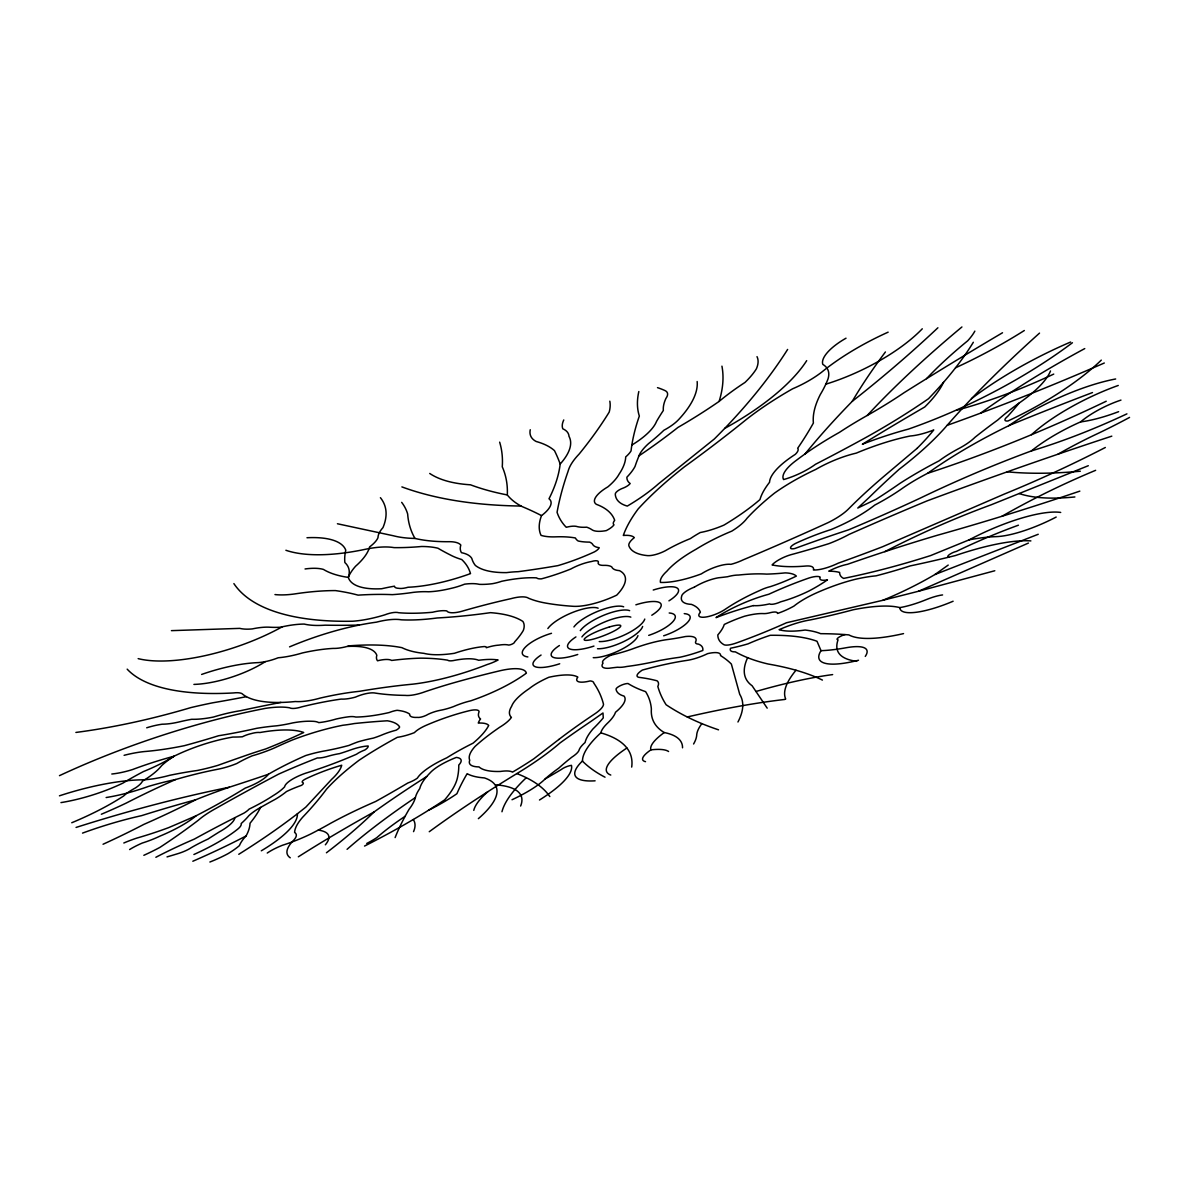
<?xml version="1.0" encoding="UTF-8"?>
<svg xmlns="http://www.w3.org/2000/svg" width="1189" height="1189" viewBox="0 0 1189 1189"><rect width="100%" height="100%" fill="white"/><g stroke="black" fill="none" stroke-linecap="round" stroke-linejoin="round"><path stroke-width="1.5" d="M1030.878 540.906A132.856 34.213 -24 0 0 955.347 555.56A900.534 299.197 -29.5 0 1 910.224 565.905A238.617 71.043 -25 0 1 875.981 575.848A95.848 25.965 -23.3 0 0 855.812 579.192A72.901 19.886 -23.5 0 0 817.215 592.568A38.301 10.597 -23.5 0 0 793.94 606.093A29.814 8.442 -23.2 0 1 777.517 613.45A12.574 3.522 -23.1 0 0 770.576 612.603A16.037 4.533 -23.2 0 1 763.68 613.598A45.212 12.648 -22.8 0 0 744.522 616.244A48.184 13.451 -22.9 0 0 724.25 624.463A94.199 27.065 -22.2 0 1 717.829 634.896A124.845 34.823 -23.6 0 0 724.25 644.854A15.754 4.37 -22.8 0 0 736.363 642.981A207.674 62.11 -23.2 0 0 786.494 622.754L882.773 600.311A122.244 34.213 -24 0 0 934.955 574.51L948.213 565.072M882.773 600.311L918.651 591.215L1028.426 543.076M1060.692 512.444A82.888 21.892 -24.6 0 0 969.184 539.836L930.63 555.575A403.918 126.524 -25.9 0 1 843.625 578.404A71.221 20.109 -24.2 0 1 839.627 572.429A88.402 24.91 -23.1 0 0 828.778 571.181A22.977 6.525 -23.7 0 1 847.534 564.285A541.054 125.96 -22.7 0 1 937.333 535.273A3132.406 1294.984 -43.1 0 0 1079.835 491.131M1088.307 465.716L991.344 504.731A242.303 62.437 -24.2 0 0 884.854 551.637M934.955 574.51L1038.235 534.277M918.651 591.215L994.807 570.75M171.424 630.646L239.792 628.372A37.394 13.213 -19.1 0 0 252.231 628.922A39.192 13.451 -18.9 0 1 270.245 627.242A84.181 29.963 -19.7 0 0 280.277 627.257A56.775 19.202 -19.2 0 1 304.206 624.076A76.096 26.663 -20.1 0 0 325.147 625.176A1025.646 445.667 -28 0 0 359.227 625.072M337.423 523.755L393.5 535.793A127.877 48.199 -21.5 0 0 414.976 538.439A191.399 72.276 -22.3 0 0 449.056 541.694A36.339 12.856 -20.7 0 1 460.827 545.038A60.282 21.253 -21.6 0 0 461.495 552.692A60.342 20.941 -20.6 0 1 471.825 558.488A159.356 55.333 -22.6 0 0 475.347 565.414A112.063 39.014 -22.1 0 0 506.633 572.608A86.842 28.477 -21 0 1 518.122 571.686A720.668 299.643 -26.3 0 0 557.938 565.622A96.25 33.262 -22.1 0 0 594.441 551.874A9.675 3.225 -22.1 0 0 599.226 547.698A35.611 11.949 -22.5 0 1 592.91 544.77A34.986 11.727 -21.9 0 0 589.521 542.11A78.504 26.961 -22.7 0 1 578.166 540.995A55.407 18.861 -22.6 0 1 575.402 537.978A112.717 37.528 -21.2 0 0 556.452 536.819A66.569 23.319 -22.3 0 1 541.025 535.362A157.275 54.486 -23.2 0 1 541.53 515.625A35.893 12.856 -21.6 0 0 549.006 498.771A435.293 164.112 -17.9 0 0 560.182 464.022A90.899 34.451 -21.5 0 0 569.011 436.393A51.677 19.678 -21.9 0 0 562.828 428.828A51.677 19.797 -22.9 0 1 563.764 419.97M767.187 708.139L752.087 685.726A243.76 63.032 -24.3 0 1 747.628 657.68M858.517 660.252A78.415 20.02 -23.7 0 1 821.005 650.68L817.021 641.272A309.214 78.801 -21.3 0 0 770.249 635.298A65.781 17.523 -22.9 0 0 748.03 643.858A88.625 25.028 -23.2 0 1 730.581 648.213A21.922 6.004 -22.9 0 0 735.352 651.854A744.73 202.754 -27.6 0 0 768.228 664.027A905.067 201.134 -18.4 0 1 822.416 680.078M953.117 601.233A55.942 14.536 -24.2 0 1 899.805 607.609A136.497 35.209 -23 0 0 853.316 609.734A383.839 116.091 -25.3 0 1 810.259 619.93A45.108 12.113 -23.1 0 0 779.092 629.68A98.315 27.139 -23.8 0 0 805.102 630.036A200.391 52.242 -22 0 1 820.648 633.678A538.097 127.149 -20.5 0 1 848.901 634.911A135.739 35.417 -24.3 0 0 903.536 633.603M899.805 607.609A47.649 12.589 -24.1 0 0 925.711 599.851A26.396 6.777 -24 0 1 942.58 594.931M845.082 634.599A5.871 1.531 -23.4 0 0 838.423 637.601A5.871 1.531 -23.4 0 0 838.052 639.816A174.456 44.246 -24.4 0 0 856.674 661.307M821.005 650.68A150.2 39.965 -24.1 0 0 845.825 647.797A55.541 13.986 -23.1 0 1 865.265 656.402M785.706 699.013A202.962 49.7 -24.1 0 1 795.991 670.239M737.953 721.991A306.554 77.85 -20.7 0 0 739.736 694.361L731.369 664.071A541.872 139.945 -19.3 0 0 720.504 655.585A24.018 6.584 -22.5 0 0 707.663 653.623A24.568 6.852 -22.6 0 1 687.079 660.371A160.426 42.373 -21.7 0 0 642.342 670.076A15.992 4.459 -22.2 0 0 639.979 677.477A350.874 90.973 -20.1 0 1 657.056 680.807A45.821 12.529 -21.9 0 1 657.814 686.439A1121.078 273.916 -28.4 0 0 666.137 704.765A3520.48 712.627 -34.4 0 0 718.528 729.823M755.922 691.493A233.505 54.59 -22.1 0 1 832.642 674.594M687.242 716.967A435.991 95.908 -21 0 1 784.859 699.444M701.867 723.625A130.255 31.969 -23.1 0 0 696.724 734.832A160.262 39.965 -21.3 0 1 693.588 743.987M682.531 747.807A183.359 45.182 -21.1 0 0 664.25 732.543A329.68 84.805 -24.2 0 1 651.379 709.06A546.197 143.364 -18.6 0 0 645.612 691.641A527.188 148.759 -25.6 0 1 628.03 683.526A7.193 1.992 -22 0 0 620.063 685.8A7.193 1.992 -22 0 0 616.11 689.546A84.954 23.498 -22.5 0 0 624.017 696.07A59.391 16.2 -21.5 0 1 615.501 712.256A80.332 21.714 -21.3 0 1 607.906 722.808A66.227 17.345 -22.2 0 0 600.817 732.855A158.449 40.158 -22.6 0 0 582.506 761.183A1082.153 266.96 -27.7 0 0 605.023 777.19M645.523 761.659A33.233 8.189 -22.1 0 1 650.918 749.858A61.724 15.368 -22.4 0 1 664.25 732.543M650.918 749.858A64.384 15.754 -21.7 0 1 668.575 751.507M600.817 732.855A380.064 93.931 -19.6 0 1 631.686 767.083M610.774 775.05A73.555 18.207 -22.1 0 1 626.9 748.015M595.109 780.816A81.461 20.436 -22 0 1 582.506 760.93M512.028 799.736A63.953 16.423 -20.9 0 0 545.171 778.914A115.14 28.506 -21.9 0 1 558.667 768.228A236.135 57.235 -22.6 0 1 571.76 757.215A26.143 6.807 -21.4 0 0 578.984 750.378A47.53 12.306 -21.9 0 1 585.062 742.531A134.937 34.971 -22.5 0 1 593.058 728.842A256.111 71.489 -20.1 0 0 603.254 717.903L602.986 712.969L591.052 721.337A566.841 126.777 -23.7 0 0 560.093 742.887A219.935 61.174 -20.2 0 1 519.801 771.795A589.714 125.826 -23 0 0 429.259 831.72M545.171 778.914A376.913 108.154 -19.8 0 0 561.238 769.551A7.372 1.873 -21.4 0 1 571.448 765.344A109.076 27.793 -20.8 0 1 539.479 800.004M395.12 837.591A1069.06 236.849 -25.9 0 1 409.09 809.278A168.08 44.558 -19.3 0 0 415.392 797.537A137.805 36.22 -21.3 0 1 419.762 788.589A123.507 32.831 -21.3 0 1 430.225 772.761A35.194 9.512 -20.7 0 1 456.308 757.423A30.498 8.308 -20.5 0 1 458.761 765.047A627.108 165.033 -16.8 0 1 457.289 778.438A240.594 64.295 -19.1 0 1 444.686 799.825A381.862 109.046 -18.6 0 1 364.533 846.063M347.069 849.318A495.575 113.371 -22.5 0 1 415.392 797.537M405.137 816.278A210.869 51.424 -21.3 0 0 376.764 837.68A52.316 13.465 -19.9 0 1 366.732 843.477M413.252 819.518A152.118 38.494 -19.5 0 1 413.534 831.631M473.787 810.378A122.289 30.602 -21.6 0 1 487.802 791.725M516.843 773.593A657.517 152.4 -17.7 0 1 549.823 796.585M501.966 811.76A253.034 61.575 -22.5 0 1 526.311 777.695M496.11 784.844A163.874 40.798 -20.1 0 1 520.633 806.023M478.364 818.656A164.379 42.016 -19.9 0 0 484.354 777.903A139.232 37.676 -21.7 0 1 467.143 773.682A817.779 192.023 -25.3 0 0 456.918 793.702A106.074 28.387 -20.2 0 1 428.545 810.259M267.243 853.048A29.101 7.55 -19.6 0 1 282.298 845.32A59.361 15.962 -19.5 0 0 311.206 833.757A204.761 57.637 -18.9 0 0 330.824 823.174A167.01 41.972 -20.5 0 1 375.635 801.49A702.58 229.492 -16.6 0 0 407.812 783.016A14.283 3.894 -20.4 0 0 417.398 778.096A49.091 13.257 -20.8 0 1 446.767 757.824A113.49 30.171 -21.2 0 1 473.044 743.184A120.624 34.362 -20.1 0 0 488.709 725.439A36.755 10.344 -20.7 0 0 478.275 723.075A48.615 13.778 -21.2 0 1 480.564 718.959A57.562 16.527 -21.3 0 1 479.078 711.78A15.071 4.355 -20.8 0 0 469.744 710.591A80.02 22.532 -20.7 0 0 425.647 725.528A20.005 5.767 -20.6 0 0 414.381 732.647A26.871 7.847 -20.4 0 1 397.334 737.329A214.912 57.756 -21.1 0 0 359.137 760.202A253.108 67.803 -21.4 0 0 326.499 789.214A895.198 255.055 -14.1 0 1 302.823 817.051A129.304 34.422 -20.4 0 0 294.604 832.478A40.248 10.642 -19.3 0 1 294.04 839.806A89.116 23.156 -20.1 0 0 290.265 857.804M318.236 830.1A73.198 18.994 -19.4 0 1 325.34 844.799M298.335 856.808A567.569 123.894 -22 0 1 374.134 811.909A572.816 129.601 -22.7 0 1 426.747 776.521M374.134 811.909A793.286 224.914 -15.2 0 1 326.425 852.781M238.766 854.296A653.103 196.512 -15.5 0 0 305.885 807.063L331.686 779.3A95.343 27.302 -19.2 0 0 341.733 765.211A69.958 19.455 -19.8 0 0 306.286 778.602A7.089 2.021 -19.6 0 0 302.987 782.689A7.357 2.081 -19.5 0 1 301.575 785.305A42.566 11.845 -19.6 0 0 286.49 791.547A65.083 18.608 -19 0 1 275.358 799.246A317.21 80.362 -20.6 0 0 262.843 806.157A42.536 11.727 -19.5 0 0 248.798 815.758A132.172 37.112 -18.3 0 1 241.144 823.576A25.489 7 -19 0 1 237.532 829.283A108.927 30.394 -18.5 0 1 193.896 854.505M297.413 813.752A121.754 33.054 -18.8 0 1 261.312 850.804M59.465 775.659A272.846 77.761 -18.7 0 1 265.117 708.421A61.947 19.158 -19 0 1 289.715 707.827A13.317 4.191 -19.5 0 0 301.798 706.831A154.704 45.539 -19.3 0 1 341.213 699.087A24.612 7.714 -20 0 0 355.437 697.111A18.147 5.588 -20 0 1 374.223 692.919A308.739 102.001 -22.3 0 0 405.241 695.387A23.617 7.238 -20.5 0 0 425.35 691.626A191.236 53.713 -20.5 0 1 455.982 682.159A350.22 92.4 -20.3 0 1 498.8 671.042A41.258 12.232 -21 0 1 526.355 673.167A77.092 23.379 -20.9 0 1 470.74 700.826A31.746 9.215 -20.8 0 0 453.381 706.652A26.901 7.996 -20.7 0 1 440.138 710.338A16.156 4.726 -20.6 0 0 428.367 714.173A7.818 2.304 -20.5 0 1 417.235 717.398A22.74 6.748 -20.6 0 1 409.7 714.143A81.625 23.988 -19.8 0 0 397.096 710.309A12.559 3.745 -20.2 0 0 389.219 712.523A89.591 27.837 -20.4 0 1 355.779 717.056A21.922 6.599 -19.8 0 0 349.789 716.655A57.993 17.255 -19.7 0 0 336.279 718.988A40.263 12.455 -19.8 0 1 318.786 722.63A29.859 9.066 -19.4 0 0 311.771 721.262A55.497 16.735 -19.3 0 0 292.702 722.912A67.996 21.506 -19.5 0 1 276.264 725.855A132.945 39.192 -18.8 0 0 256.75 728.307A269.725 92.995 -19.6 0 1 218.553 735.753A339.504 120.966 -18.5 0 1 184.221 745.711A161.555 53.55 -18.8 0 1 144.434 751.552A54.456 16.691 -18 0 0 124.102 755.312M260.584 807.405A321.372 90.215 -17.1 0 1 250.017 823.234A220.991 60.059 -17.8 0 1 246.049 835.971A107.827 28.744 -19.9 0 0 239.435 845.587A65.737 17.746 -18.8 0 1 228.258 853.524A55.393 14.952 -18.9 0 1 209.888 862.025M246.049 835.971A314.372 93.232 -17.8 0 1 192.826 861.237M155.863 857.284A183.834 47.263 -19.4 0 1 194.372 839.077A450.259 107.709 -20.7 0 1 244.057 813.053A24.434 6.866 -19 0 0 249.14 809.1A98.91 28.625 -18.8 0 0 273.024 795.723A49.983 14.313 -19.1 0 0 284.632 786.821A23.691 6.748 -19.6 0 1 305.514 773.236A153.812 47.01 -19.6 0 0 356.522 754.227A13.391 3.849 -20 0 1 364.86 749.991A12.217 3.537 -20 0 0 368.159 745.979A24.924 7.179 -19.9 0 0 350.027 750.155A83.052 24.954 -19.9 0 1 339.623 753.618A34.942 10.032 -19.7 0 0 326.589 756.665A15.695 4.593 -19.8 0 1 317.404 757.943A235.585 62.631 -20 0 0 278.642 774.113A729.556 164.662 -21.7 0 0 216.279 808.208A66.852 18.608 -19.2 0 0 198.34 820.217A650.338 199.633 -14.6 0 1 159.906 847.385A98.405 27.823 -18.1 0 1 143.839 855.307M234.902 817.66A43.919 12.217 -18.8 0 1 219.415 831.854A304.087 76.854 -20.5 0 0 208.075 839.033A74.208 19.767 -19.2 0 0 191.429 847.579A17.672 4.815 -18.7 0 1 178.989 853.301A160.976 46.475 -18.6 0 1 167.025 856.897M129.616 849.541A39.46 10.835 -18.5 0 1 142.279 843.046A41.11 11.637 -18.4 0 0 159.935 836.135A73.555 21.09 -18.3 0 0 196.23 815.699A388.268 123.032 -16.8 0 0 245.291 788.069A30.483 8.903 -19.1 0 0 268.417 774.247A129.467 36.25 -19.9 0 1 305.736 755.535A56.24 16.156 -19.6 0 1 325.593 750.749A104.84 31.984 -20 0 0 348.942 745.429A47.634 13.688 -20 0 1 358.216 741.787A66.51 18.965 -19.9 0 1 373.257 738.131A31.434 9.304 -20.1 0 0 382.68 734.653A31.137 8.992 -20.2 0 1 396.071 730.209A8.635 2.541 -20.2 0 0 399.608 726.925A83.364 24.315 -19.7 0 0 387.317 720.787A463.784 118.87 -18.4 0 0 354.292 723.551A82.829 25.653 -20.2 0 1 343.012 725.231A96.101 27.897 -19.6 0 0 292.553 739.915A134.654 38.553 -19.8 0 0 274.837 747.762A54.887 16.839 -19.1 0 1 252.157 755.832A52.093 15.323 -19.3 0 0 236.879 763.472A32.252 9.75 -18.9 0 1 217.929 769.224A151.583 42.685 -18.6 0 0 175.675 779.508A103.889 29.829 -18.4 0 0 148.432 786.434A78.682 24.256 -18.1 0 1 106.133 797.537M196.23 815.699A1120.959 443.586 -13.3 0 1 168.63 827.633A129.066 38.152 -18.3 0 1 136.765 838.111A46.252 12.767 -18.4 0 0 123.819 843.001M268.417 774.247A1155.976 523.353 -17.3 0 1 231.32 786.553A179.286 48.526 -19.2 0 0 195.635 799.811A359.137 90.156 -18.7 0 0 141.61 815.639A133.911 36.696 -18.2 0 0 82.531 833.103M195.635 799.811A404.156 131.548 -16.7 0 1 143.884 824.378A392.89 124.771 -16.3 0 1 103.057 844.249M76.066 827.44A405.717 100.916 -18.4 0 1 229.314 787.237M175.675 779.508A306.732 82.234 -19.5 0 0 126.406 802.991A224.008 70.835 -17.1 0 1 101.347 814.242M59.45 795.813A112.242 32.698 -17.8 0 1 141.744 779.821A51.781 15.933 -18.4 0 0 169.715 775.302A172.583 48.615 -18.2 0 1 197.196 770.502A82.517 25.593 -18.8 0 0 217.988 765.33A577.601 138.459 -19.6 0 1 243.641 756.249A161.139 45.479 -19.3 0 1 265.563 748.996A238.29 78.548 -18.6 0 0 303.685 732.498A86.99 25.92 -19 0 0 259.975 732.528A12.603 3.864 -19.1 0 0 251.176 733.628A12.247 3.76 -19.1 0 0 242.363 736.779A100.991 32.222 -19.5 0 1 232.881 737.061A71.013 21.372 -18.8 0 0 173.966 756.249A131.607 38.479 -18.5 0 0 132.484 769.565A38.657 12.053 -18.1 0 1 111.811 774.009M60.966 802.605A76.676 23.795 -17.7 0 0 122.883 783.12A182.006 52.524 -19.1 0 1 143.438 771.572A83.914 26.411 -17.9 0 0 173.966 756.249A75.516 22.829 -18.9 0 0 161.585 765.686A74.892 23.037 -17.8 0 1 142.472 781.143A30.022 9.066 -18 0 1 135.368 787.965A40.069 11.875 -18.4 0 0 123.641 795.976A148.491 45.702 -17.2 0 1 71.756 822.743M280.901 702.431A608.218 153.232 -18.3 0 0 240.431 710.71A69.527 21.565 -18.8 0 0 213.485 717.041A55.289 18.013 -18.8 0 1 191.726 719.286A76.408 23.765 -18.4 0 0 179.94 721.738A37.766 12.291 -18.4 0 1 162.194 724.205A34.689 10.998 -18.2 0 0 146.708 727.787M75.903 732.439A305.736 112.182 -18.3 0 0 190.775 707.618A213.009 63.582 -18.4 0 1 212.801 702.788A725.186 309.303 -21.1 0 0 246.42 696.665M127.178 669.154A269.71 96.309 -20.2 0 0 233.549 692.934A18.831 6.094 -18.8 0 1 242.928 694.421A126.242 41.66 -20 0 0 295.362 701.525A40.53 12.945 -19.7 0 0 320.168 698.092A139.678 41.541 -19.4 0 1 359.568 691.299A352.583 96.562 -19 0 1 412.553 684.18A118.201 37.87 -21 0 0 487.193 664.532A20.258 6.242 -21.1 0 0 498.117 659.999A65.469 19.737 -20.7 0 0 478.647 660.281A48.675 14.892 -20.6 0 0 453.187 660.608A11.563 3.612 -20.8 0 1 447.614 660.163A222.581 66.079 -19.3 0 0 420.698 658.156A193.941 57.934 -19.5 0 0 391.671 660.445A20.258 6.465 -20.1 0 0 377.522 660.787A47.307 15.264 -20.5 0 1 376.824 655.377A75.814 24.449 -19.5 0 0 347.025 646.474A26.307 8.784 -19.9 0 1 333.217 648.406A92.073 29.621 -19.3 0 0 302.437 652.939A53.104 18.103 -19.5 0 1 278.152 657.77A26.916 9.096 -19.2 0 1 256.794 662.674A80.911 26.366 -18.7 0 0 201.625 674.445M348.08 645.939A205.623 63.403 -19 0 1 401.971 647.678A158.627 52.405 -21.6 0 0 423.908 653.341A82.844 26.797 -21.2 0 0 454.48 653.281A53.148 16.349 -20.8 0 1 484.131 646.563A6.971 2.17 -21 0 1 486.301 647.723A23.022 7.119 -21 0 1 498.86 645.137A25.251 7.788 -21.1 0 1 508.624 645.062A3.849 1.189 -21.3 0 0 512.637 643.844A3.849 1.189 -21.3 0 0 514.569 641.926A139.128 44.335 -20.3 0 0 523.294 630.467A82.546 26.039 -20.7 0 0 522.878 621.431A182.125 56.463 -20 0 0 490.463 612.662A466.207 175.838 -23.8 0 1 437.195 617.968A158.806 55.333 -21.5 0 1 401.302 619.811A41.645 13.778 -20.1 0 0 376.452 622.159A123.805 39.832 -19.7 0 0 289.566 646.861M274.971 594.574A61.635 22.517 -19.6 0 0 294.203 594.01A163.027 54.739 -18.9 0 1 335.447 590.591A318.295 103.175 -17.8 0 1 358.082 595.139A255.442 81.759 -18.8 0 1 392.266 594.649A156.027 56.582 -21.2 0 0 413.192 592.375A71.013 23.765 -20.2 0 1 428.456 591.78A62.11 21.595 -21 0 0 450.884 588.421A32.935 11.325 -21 0 0 464.617 584.171A42.849 14.327 -20.8 0 1 479.36 584.349A65.217 22.353 -21.6 0 0 492.068 583.74A24.122 8.16 -21.3 0 0 501.713 581.272A92.727 30.022 -21 0 1 536.625 577.869A13.748 4.563 -21.7 0 0 541.5 578.835A92.861 31.776 -21.9 0 0 570.824 568.996A24.761 8.085 -22 0 1 591.513 561.505A8.605 2.824 -22.1 0 1 598.082 563.066A17.894 5.856 -22.3 0 0 603.715 565.37A29.041 9.393 -22 0 1 611.83 566.99A35.194 11.4 -22.6 0 0 619.424 570.616A80.614 25.682 -21.7 0 1 616.705 595.154A44.067 14.015 -22.1 0 1 572.518 606.256A465.285 160.039 -25.3 0 1 544.577 602.868A225.747 75.249 -23.4 0 1 528.496 598.186A24.791 8.026 -21.3 0 0 510.928 598.676A278.196 81.982 -20.5 0 0 461.421 611.399A19.277 6.391 -21 0 1 446.796 610.908A25.623 8.442 -20.6 0 0 432.543 612.246A179.138 63.18 -21.6 0 1 398.716 612.736A14.015 4.711 -20.3 0 0 384.775 614.862A67.61 23.498 -20.3 0 1 352.821 621.223A340.128 127.892 -22.1 0 1 233.891 583.606M380.406 497.686A170.146 64.161 -18.6 0 1 382.947 527.648A47.07 17.33 -20.7 0 0 377.998 537.636A34.674 12.826 -19.9 0 1 369.616 546.895A84.776 31.167 -19.3 0 1 355.585 566.232A85.266 30.215 -20.7 0 0 348.332 577.393A157.706 58.558 -21.1 0 1 323.467 569.427A42.73 15.368 -19.3 0 0 305.053 568.966M306.985 537.74A85.92 31.464 -19.1 0 1 345.761 550.18A218.642 79.069 -22 0 0 344.869 562.56A91.939 33.01 -19.1 0 1 348.332 577.393A80.926 28.952 -20.7 0 0 381.684 588.733A104.706 35.031 -20 0 1 394.436 586.192A13.465 4.682 -20.5 0 0 398.508 588.302A13.852 4.815 -20.5 0 0 408.05 587.247A99.995 35.655 -21.1 0 0 470.502 573.618A243.477 82.74 -18.9 0 0 461.704 559.514A198.489 71.622 -22.7 0 1 450.066 554.817A1014.96 374.654 -30 0 1 437.938 548.218A90.215 31.553 -20.1 0 0 421.605 546.494A220.143 85.058 -22 0 1 394.049 547.624A57.756 20.659 -20 0 0 364.845 549.392A137.3 52.955 -20.5 0 1 285.895 550.269M414.976 538.439A410.22 149.517 -24.6 0 1 407.664 514.064A248.501 91.925 -18.1 0 0 401.674 502.353M521.05 506.038A663.403 276.769 -27.4 0 1 401.882 486.896M429.734 473.46A178.127 70.121 -22.7 0 0 470.472 484.8A564.359 226.207 -26.9 0 0 507.302 494.936A236.462 87.332 -23.9 0 0 522.075 506.573A884.586 267.793 -15.6 0 1 541.53 515.625M507.302 494.936A438.518 161.838 -17.4 0 0 502.263 466.801A442.07 168.66 -17.2 0 0 499.648 442.145M560.182 464.022A1019.746 349.016 -13.5 0 0 554.46 450.616A152.861 56.819 -20.7 0 0 536.269 441.52A60.386 23.29 -22.7 0 1 530.249 429.734M609.808 401.183A124.919 48.467 -21.6 0 1 609.184 412.107A796.422 336.992 -14.8 0 1 579.073 454.124A83.943 30.468 -23 0 0 568.119 471.186A1266.508 364.473 -30.3 0 0 557.061 512.296A309.764 107.946 -24.8 0 0 566.246 527.292A17.969 6.168 -22 0 1 576.338 526.37A41.169 14.283 -22.5 0 0 586.742 527.188A91.598 30.973 -21.4 0 1 591.75 529.61A28.997 9.913 -22.5 0 0 606.301 530.606A14.075 4.786 -22.3 0 0 613.985 524.854A15.546 5.276 -22.6 0 1 614.698 520.366A167.917 57.265 -20.9 0 0 596.477 504.374A28.402 9.958 -22.6 0 1 607.891 486.851A60.431 21.833 -22.2 0 0 619.083 474.158A118.959 43.532 -21.7 0 0 625.711 456.888A30.453 11.162 -22.6 0 0 631.047 450.884A708.124 231.81 -28.5 0 1 639.34 416.046A263.007 97.23 -25.7 0 1 638.82 391.538M657.502 387.644A195.888 72.841 -21.6 0 1 665.364 390.75A23.275 8.843 -23.3 0 1 665.914 398.449A100.129 37.112 -24.4 0 0 663.343 410.458A427.401 143.854 -26.5 0 0 656.536 421.426A56.017 20.971 -22.7 0 1 631.835 445.058M721.931 366.153A378.726 145.742 -20.2 0 1 719.107 401.421A302.898 124.518 -22.6 0 1 677.953 427.431A426.405 178.989 -20.7 0 1 638.909 455.892M719.107 401.421A141.06 49.388 -24.6 0 1 744.968 382.457A87.927 33.426 -23.7 0 0 756.397 368.813A73.941 27.942 -23.7 0 0 757.007 356.641M697.155 381.52A139.797 53.446 -22.4 0 1 678.637 419.583A32.876 12.202 -23.2 0 1 663.878 430.255A168.764 64.964 -22.1 0 1 648.689 443.497A53.624 19.202 -23.4 0 0 638.344 457.497A440.064 146.143 -26.4 0 0 635.045 466.43A78.994 28.655 -22.2 0 1 626.9 477.175A52.673 18.623 -23.2 0 0 630.17 483.507A8.888 3.136 -22.7 0 1 623.645 487.906A8.501 2.973 -22.6 0 0 615.293 494.312A85.994 29.978 -23.3 0 0 627.302 506.083A115.065 41.392 -22.2 0 0 658.513 483.804L714.321 438.994A823.754 355.377 -16.7 0 0 787.623 349.432M943.486 382.397A135.992 46.549 -24.5 0 1 924.774 406.965A840.177 199.232 -25.7 0 0 862.352 444.24A161.228 49.462 -24.2 0 1 908.396 429.125A230.517 80.807 -26 0 0 1072.419 342.744M888.138 332.162A119.926 41.288 -25.4 0 0 821.599 372.231A54.59 20.02 -24.6 0 1 792.632 388.788A165.048 55.452 -24.7 0 0 746.588 419.286A1305.611 661.158 -13.3 0 1 684.463 466.787A305.187 96.071 -24.6 0 0 638.151 508.966A262.16 84.256 -24.5 0 0 623.304 535.481A30.052 9.943 -22.3 0 1 634.317 537.651A22.636 7.446 -22.7 0 0 628.862 545.721A93.01 30.542 -23.3 0 0 647.767 555.635A16.824 5.44 -22.7 0 0 665.29 550.76A63.002 19.782 -22.9 0 1 690.348 538.617A54.308 17.151 -23.2 0 1 700.262 532.523A42.611 13.941 -23.3 0 0 723.967 525.092A141.461 47.991 -22.8 0 0 759.964 499.588A139.158 44.246 -24.7 0 1 769.551 482.273A60.089 19.663 -24.3 0 1 795.292 454.361A17.627 5.93 -24 0 0 797.685 448.238A782.303 300.46 -17.6 0 0 813.395 423.016A233.906 78.058 -26.4 0 1 820.365 394.436A257.166 95.551 -22.6 0 0 828.049 378.83A77.865 28.075 -24.2 0 0 822.847 364.428A40.277 14.536 -25.3 0 1 846.018 338.196M806.692 360.653A161.897 61.62 -23.5 0 1 724.651 428.456M937.898 327.778A1140.088 560.658 -17.2 0 1 852.275 401.317A826.667 219.534 -28.1 0 0 805.087 453.93M852.275 401.317A958.453 259.484 -29.7 0 1 885.419 351.959M922.278 328.803A102.358 37.602 -25.3 0 1 825.805 384.181M1053.736 374.089A238.246 81.907 -26.8 0 1 957.279 410.086M980.613 413.118A318.34 89.026 -26.2 0 1 1084.754 348.585M1104.313 363.002A1467.642 700.737 -34.5 0 1 947.143 425.335M971.487 398.701A159.044 48.259 -26 0 1 1070.62 342.031M1039.528 333.113A893.489 218.821 -28.7 0 0 944.943 427.847A267.54 91.375 -23.6 0 1 899.181 469.269A726.464 178.588 -27.2 0 0 869.085 497.522L857.774 508.045L875.966 499.365A311.117 106.638 -23.5 0 0 899.924 483.403A156.101 44.929 -24.9 0 1 939.028 460.871A57.592 17.27 -25.1 0 1 959.746 448.045A32.489 10.107 -25.1 0 0 974.995 437.299A295.764 81.967 -26.2 0 1 997.66 420.074A148.075 43.562 -26.1 0 1 1019.166 403.026A83.616 26.871 -25.6 0 0 1050.496 370.968M1024.324 330.512A222.12 81.179 -26.3 0 1 955.525 367.802M973.33 342.269A479.672 182.185 -22.2 0 1 928.49 398.731A326.306 122.051 -24.4 0 1 864.061 438.503A991.418 480.713 -23.6 0 1 815.52 464.275A37.32 12.395 -24.1 0 1 783.581 479.568A43.057 14.09 -24.3 0 1 796.853 459.965A150.409 47.411 -24.7 0 1 839.404 432.38A170.042 53.327 -25 0 1 867.212 415.481A228.125 83.914 -24.7 0 0 904.101 392.682A1104.269 246.613 -26.3 0 1 1002.52 332.757M974.846 331.122A72.217 25.296 -25.6 0 1 967.683 340.812A293.237 90.171 -26.9 0 0 926.543 378.667M867.212 415.481A706.831 191.503 -27.9 0 1 961.916 326.975M1019.166 403.026A450.646 157.988 -22.8 0 1 1007.707 416.328A9.423 2.898 -25.6 0 0 1007.9 421.01A145.846 47.411 -25.9 0 0 1101.296 360.118M1008.688 425.736A101.986 29.963 -25.8 0 1 1115.654 378.979M1092.483 392.563A820.053 184.176 -23.9 0 0 1009.773 425.216A187.268 53.148 -25.3 0 0 927.658 473.296A77.344 22.799 -24.8 0 0 901.321 489.08A95.12 29.888 -24.3 0 1 874.792 505.057A68.531 21.224 -24 0 1 831.037 529.566A90.587 26.411 -23.6 0 0 797.12 542.689A7.922 2.393 -23.6 0 0 790.596 547.386A7.922 2.393 -23.6 0 0 794.832 548.515A443.527 112.197 -22.8 0 1 848.574 529.833A818.21 334.094 -25.8 0 0 919.602 498.429A334.808 86.916 -24.4 0 1 1031.353 450.943A255.13 80.451 -26.7 0 0 1126.919 413.861M1106.231 401.228A595.02 218.88 -27.7 0 1 927.658 473.296M1031.487 434.713A92.623 26.767 -25.9 0 1 1118.255 385.459M1118.611 411.676A85.563 25.445 -26.4 0 1 1080.593 421.887A75.591 21.536 -25.7 0 0 1031.353 450.943M1080.593 421.887A42.105 12.158 -26 0 1 1120.959 400.099M1129.55 417.413A214.481 66.51 -26.3 0 1 1095.753 434.49A152.638 41.139 -25.6 0 0 1057.987 454.198M1080.325 471.216A791.651 235.764 -30.5 0 1 1007.276 471.825M1111.804 436.155A1125.968 217.78 -22.6 0 0 927.108 500.881A778.349 169.626 -23.5 0 0 849.139 534.381A51.573 15.606 -23.9 0 1 828.882 543.655A485.721 170.146 -25.9 0 1 792.573 554.267A17.226 5.113 -23.5 0 0 772.062 564.938A191.637 58.469 -24.8 0 0 805.533 566.053A25.801 7.506 -23.4 0 1 813.41 569.977A25.846 7.52 -23.8 0 0 838.304 563.14A815.357 313.807 -26.7 0 0 882.565 546.747L1004.408 494.029A420.653 138.667 -26.3 0 0 1105.324 447.495M1074.886 496.957A322.977 90.706 -27.3 0 1 1019.136 493.539M1001.941 516.279A215.803 54.575 -25 0 1 1095.634 470.324M1056.189 517.052A62.69 17.047 -25.1 0 1 995.951 536.64A147.347 38.732 -23.8 0 0 969.184 539.836M1018.423 525.196A173.802 43.978 -24.4 0 0 956.372 551.414A6.242 1.694 -24.4 0 0 949.312 554.654A6.242 1.694 -24.4 0 0 948.688 557.195M265.385 661.604A59.316 20.168 -18.8 0 1 193.911 684.403M282.224 626.811A110.577 39.668 -18.7 0 1 138.162 658.632M593.95 646.073A32.162 9.675 -21.9 0 1 574.926 649.744A29.547 8.888 -21.9 0 1 569.338 648.748A27.436 8.249 -21.9 0 1 567.525 645.924A25.014 7.52 -21.9 0 1 575.922 636.918M577.735 654.485A32.088 9.631 -21.8 0 1 558.667 658.186A29.487 8.843 -21.8 0 1 553.034 657.235A27.377 8.204 -21.8 0 1 551.146 654.455A24.954 7.476 -21.7 0 1 559.41 645.523M559.707 663.774A32.014 9.571 -21.6 0 1 540.609 667.519A29.413 8.784 -21.6 0 1 534.916 666.598A27.302 8.16 -21.6 0 1 532.954 663.863A24.895 7.446 -21.6 0 1 541.069 655.035M599.241 641.57A24.924 7.461 -22.1 0 0 616.214 638.3A27.362 8.204 -22.1 0 0 626.231 634.109A29.487 8.843 -22.1 0 0 635.015 629.085A32.118 9.646 -22.1 0 0 644.765 619.068M597.502 648.733A24.716 7.342 -22.1 0 0 614.341 645.464A27.139 8.07 -22.1 0 0 624.284 641.317A29.249 8.709 -22.1 0 0 632.994 636.338A31.85 9.482 -22 0 0 642.64 626.454M593.237 657.666A24.493 7.208 -22 0 0 609.942 654.381A26.886 7.922 -22 0 0 619.796 650.264A28.982 8.546 -22 0 0 628.416 645.359A31.553 9.304 -22 0 0 637.943 635.625M581.911 636.932A32.133 9.661 -22 0 1 595.838 626.217A29.562 8.888 -22 0 1 605.87 621.475A27.481 8.278 -22 0 1 616.244 618.027A25.073 7.55 -22 0 1 630.839 617.136M629.635 610.656A25.296 7.684 -22 0 0 614.906 611.503A27.719 8.412 -22 0 0 604.443 614.981A29.829 9.051 -22 0 0 594.322 619.781A32.415 9.824 -22 0 0 580.291 630.631M623.66 606.806A25.489 7.803 -22 0 0 608.768 607.653A27.927 8.546 -22 0 0 598.216 611.146A30.052 9.185 -22 0 0 588.02 615.976A32.668 9.973 -22 0 0 573.93 626.945M598.141 608.188A25.772 7.981 -21.8 0 0 582.922 609.05A28.239 8.739 -21.8 0 0 572.236 612.588A30.379 9.393 -21.8 0 0 561.951 617.477A33.024 10.196 -21.8 0 0 547.861 628.535M653.237 590.026A32.638 9.958 -22.4 0 1 672.275 586.786A30.022 9.155 -22.4 0 1 677.358 588.183A27.882 8.501 -22.4 0 1 678.473 591.423A25.415 7.758 -22.5 0 1 668.931 600.861M635.877 604.815A32.326 9.765 -22.2 0 1 654.842 601.515A29.74 8.992 -22.2 0 1 659.954 602.838A27.615 8.353 -22.3 0 1 661.129 605.974A25.162 7.61 -22.3 0 1 651.795 615.233M648.704 635.372A24.597 7.268 -22.3 0 0 666.553 626.9A27.005 7.981 -22.3 0 0 672.617 621.936A29.086 8.605 -22.3 0 0 675.248 617.611A31.657 9.363 -22.3 0 0 669.199 612.989M684.24 613.628A31.39 9.2 -22.4 0 1 690.11 618.206A28.848 8.457 -22.4 0 1 687.435 622.486A26.782 7.847 -22.4 0 1 681.371 627.406A24.389 7.149 -22.4 0 1 663.655 635.803M551.503 633.306A25.415 7.743 -21.5 0 0 532.33 641.733A27.852 8.486 -21.6 0 0 525.583 646.935A29.978 9.126 -21.6 0 0 522.432 651.572A32.608 9.928 -21.6 0 0 527.857 656.937M917.016 448.416L884.289 476.046A442.204 118.588 -26.2 0 0 848.812 508.654A36.621 11.31 -23.9 0 1 827.975 522.684A1822.217 1090.655 -26.9 0 1 743.333 559.781A22.695 6.985 -23.2 0 1 730.908 564.344A22.368 6.807 -23 0 0 701.302 573.901A59.212 18.623 -23 0 1 660.46 582.432A40.961 12.693 -22.9 0 1 666.836 571.255A68.486 21.149 -23.1 0 1 696.159 549.184A81.179 24.969 -23.2 0 1 731.83 531.111A42.209 13.629 -23.1 0 0 747.019 518.27A196.765 59.703 -24.6 0 1 774.589 493.049A95.506 29.933 -24.1 0 1 815.788 469.417A52.539 16.765 -24.3 0 1 856.258 453.128A111.543 34.63 -24.3 0 1 910.269 435.991A42.938 13.882 -25.3 0 0 933.751 429.972A260.376 88.625 -23.4 0 1 917.016 448.416M558.815 739.484L533.787 758.82A216.056 60.416 -20.2 0 1 512.504 772.137A33.396 8.68 -20.9 0 0 500.42 771.453A94.748 25.534 -21.5 0 1 479.004 766.905A43.844 11.86 -21.1 0 1 469.744 760.232A81.521 22.175 -21.4 0 1 475.08 746.424A167.367 44.513 -21.8 0 1 499.633 727.296A37.052 10.493 -20.9 0 0 511.404 717.368A74.327 21.06 -21.7 0 1 511.642 706.281A62.854 17.894 -21.6 0 1 529.194 688.654A37.87 10.879 -21.5 0 1 548.857 677.269A53.817 15.398 -21.3 0 1 577.839 677.121A20.956 6.004 -21.8 0 0 590.13 680.925A20.718 5.871 -21.6 0 1 593.831 683.14A945.537 243.15 -16.1 0 1 603.507 704.245A31.984 8.754 -21.6 0 1 594.054 714.366A362.927 87.406 -23.1 0 0 558.815 739.484M753.321 605.602A107.961 29.829 -22.7 0 0 716.016 617.626A58.677 16.572 -23 0 1 768.882 594.218A122.17 33.53 -23.2 0 1 808.996 578.003A16.349 4.682 -23.5 0 1 820.217 577.17A16.884 4.815 -23.7 0 0 827.455 579.846A63.314 18.37 -23.4 0 1 809.189 590.874A50.206 14.491 -23.4 0 1 780.816 601.783A10.597 3.017 -23.3 0 1 769.58 603.893A46.549 13.451 -23.4 0 1 753.321 605.602M611.027 655.139A68.055 20.272 -22.2 0 0 631.983 649.105A62.125 17.567 -22.1 0 1 666.895 639.623A136.482 40.842 -23.1 0 0 685.354 636.546A30.869 8.769 -22.4 0 1 695.535 641.986A15.502 4.37 -22.7 0 0 698.448 644.111A59.034 16.512 -22.2 0 1 702.788 650.487A60.104 17.136 -22.7 0 1 679.751 657.279A206.232 54.218 -21.5 0 0 659.687 660.504A177.964 53.223 -23 0 1 627.004 666.464A26.128 7.491 -22.2 0 1 617.552 667.237A182.274 49.299 -21.1 0 0 609.065 668.248A22.71 6.54 -22 0 1 603.046 663.105A13.049 3.775 -22 0 1 611.027 655.139M694.361 587.143A13.629 4.117 -22.8 0 0 681.654 596.313A48.169 14.461 -23 0 0 691.374 604.369A114.59 33.619 -21.9 0 1 700.395 612.246A17.226 5.024 -22.8 0 0 705.434 617.076A17.226 5.024 -22.8 0 0 725.929 608.813A72.707 20.57 -23.2 0 1 759.593 590.576A15.962 4.622 -23.2 0 1 770.264 586.667A63.507 18.92 -23.4 0 0 796.362 576.1A61.323 17.79 -23 0 0 785.112 572.89A253.004 78.727 -25 0 1 766.608 574.109A169.908 48.719 -22.2 0 0 738.607 575.045A27.332 8.174 -22.9 0 0 727.505 576.739A219.4 70.21 -24.3 0 1 718.557 577.765A23.795 7.149 -22.8 0 0 694.361 587.143M609.422 626.96A35.685 10.627 -22 0 0 594.619 632.563A23.052 6.896 -21.9 0 0 589.135 635.357A14.134 4.251 -21.9 0 0 585.122 638.136A6.049 1.813 -21.9 0 0 585.523 640.351A14.194 4.28 -21.9 0 0 589.922 639.92A23.29 7.045 -22 0 0 595.585 638.478A36.428 11.073 -22 0 0 610.269 632.92A23.29 7.045 -22 0 0 615.724 630.14A14.194 4.28 -22 0 0 619.751 627.376A6.034 1.813 -22.1 0 0 619.454 625.117A14.134 4.236 -22 0 0 615.099 625.533A23.052 6.896 -22 0 0 609.422 626.96"/></g></svg>
